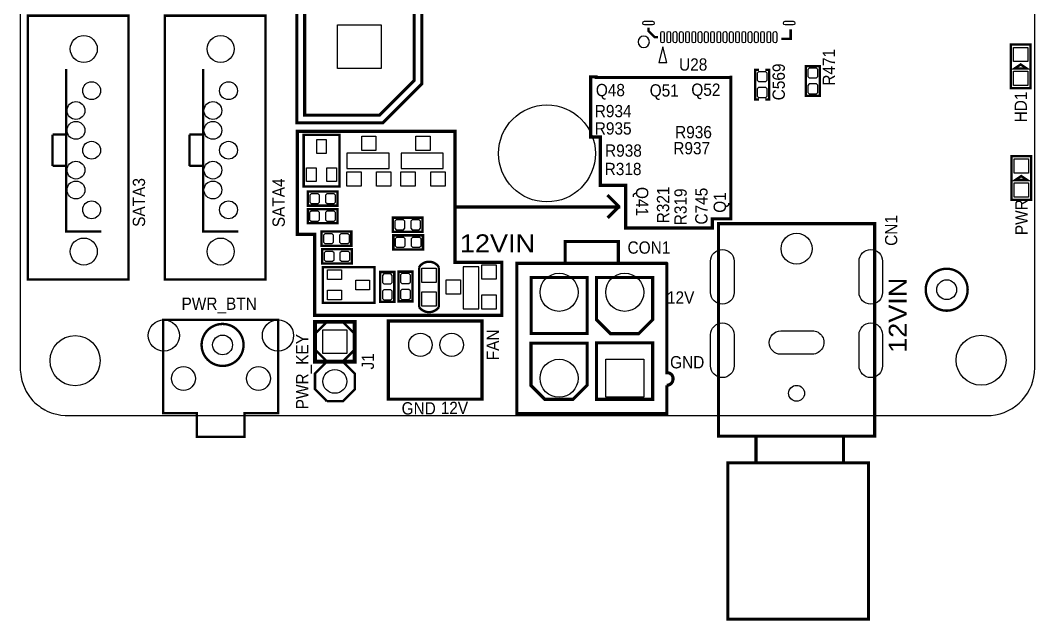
# Model space of a CAD drawing. Extents: x 0 to 64.9, y -13.1 to 56.
# Drawn here: x 0 to 64.9, y -13.1 to 25.3 of the extents above; entities that cross this region are included whole.
import ezdxf
from ezdxf.enums import TextEntityAlignment as Align

# ---------------------------------------------------------------- set-up
doc = ezdxf.new("R2010")
doc.units = 0
doc.header["$MEASUREMENT"] = 0
for name, color, linetype in [('BG_OUTLINE', 254, 'CONTINUOUS'), ('PG_SILKSCREEN_TOP', 9, 'CONTINUOUS'), ('PIN_TOP', 110, 'CONTINUOUS'), ('RD_SILKSCREEN_TOP', 132, 'CONTINUOUS')]:
    doc.layers.add(name, color=color, linetype=linetype)

msp = doc.modelspace()

# ---------------------------------------------------------------- linework, layer by layer
at = {"layer": 'BG_OUTLINE'}
msp.add_lwpolyline([(0, 53.0098), (0, 2.8956), (0.0254, 2.6416), (0.0508, 2.4638), (0.1016, 2.2352), (0.2032, 1.9304), (0.3048, 1.6764), (0.381, 1.524), (0.4572, 1.397), (0.5842, 1.2192), (0.6604, 1.1176), (0.8128, 0.9398), (0.9398, 0.8128), (1.0922, 0.6858), (1.2192, 0.5842), (1.3208, 0.508), (1.5748, 0.3556), (1.7272, 0.2794), (1.9812, 0.1778), (2.1336, 0.127), (2.3368, 0.0762), (2.5908, 0.0254), (2.8702, 0), (62.13033, 0, 0.388786), (64.9224, 3.048), (64.9224, 53.0352, 0.383736)], format="xyb", dxfattribs=at)
at = {"layer": 'PG_SILKSCREEN_TOP'}
for points, const_width in [([(17.701768, 19.216599), (17.701768, 43.7166), (23.701756, 43.7166), (25.701752, 41.716604), (25.701752, 21.216595), (23.201757, 18.7166), (17.701768, 18.7166), (17.701768, 19.216599)], 0.2), ([(18.201767, 43.216601), (18.201767, 19.216599), (23.001757, 19.216599), (25.201753, 21.416594), (25.201753, 41.516605), (23.501756, 43.216601), (23.201757, 43.216601)], 0.2), ([(0.483997, 25.57719), (6.933997, 25.57719), (6.933997, 8.697189), (0.483997, 8.697189), (0.483997, 25.57719)], 0.1524), ([(9.246997, 25.57719), (15.696997, 25.57719), (15.696997, 8.697189), (9.246997, 8.697189), (9.246997, 25.57719)], 0.1524), ([(40.204009, 24.802008), (40.204009, 24.602008), (40.604008, 24.202009), (40.804008, 24.202009)], 0.150012), ([(48.703992, 24.102009), (49.303991, 24.102009), (49.303991, 24.702008)], 0.150012), ([(63.38824, 20.93468), (63.38824, 23.72868), (64.65824, 23.72868), (64.65824, 20.93468), (63.38824, 20.93468)], 0.1524), ([(5.188991, 11.762207), (2.939009, 11.762207), (2.939009, 22.172193)], 0.1524), ([(13.951991, 11.762207), (11.702009, 11.762207), (11.702009, 22.172193)], 0.1524), ([(47.280322, 20.218349), (47.030132, 20.218349), (47.030132, 22.118371), (47.280322, 22.118371)], 0.1524), ([(47.680118, 20.218349), (47.930308, 20.218349), (47.930308, 22.118371), (47.680118, 22.118371)], 0.1524), ([(50.521362, 22.349511), (50.271172, 22.349511), (50.271172, 20.449489), (50.9397, 20.44954)], 0.1524), ([(50.4952, 22.34946), (51.171348, 22.349511), (51.171348, 20.449489), (50.921158, 20.449489)], 0.1524), ([(63.76924, 22.20468), (64.40424, 22.20468), (64.02324, 22.45868), (63.64224, 22.20468), (63.76924, 22.20468)], 0.1524), ([(36.86048, 21.62556), (45.44568, 21.62556), (45.45838, 21.63826), (45.47108, 21.63826), (45.47108, 12.57808), (44.28998, 12.57808), (44.28998, 11.9888), (38.7477, 11.9888), (38.7477, 14.72438), (37.12464, 14.72438), (37.12464, 17.81048), (36.50742, 17.81048), (36.50742, 21.6662), (36.86048, 21.6662), (36.86048, 21.62556)], 0.2032), ([(17.72666, 18.17624), (27.8257, 18.17624), (27.8257, 9.79932), (30.82036, 9.79932), (30.82036, 6.40334), (18.83664, 6.40334), (18.83664, 11.59256), (17.72666, 11.59256), (17.72666, 18.17624)], 0.2032), ([(2.064004, 15.967202), (2.939009, 15.967202), (2.939009, 17.967198), (2.064004, 17.967198)], 0.1524), ([(2.064004, 17.967198), (2.064004, 15.967202)], 0.1524), ([(10.827004, 15.967202), (11.702009, 15.967202), (11.702009, 17.967198), (10.827004, 17.967198)], 0.1524), ([(10.827004, 17.967198), (10.827004, 15.967202)], 0.1524), ([(18.1356, 17.95272), (18.1356, 14.65072), (20.4216, 14.65072), (20.4216, 17.95272), (18.1356, 17.95272)], 0.1524), ([(63.42888, 13.7922), (63.42888, 16.5862), (64.69888, 16.5862), (64.69888, 13.7922), (63.42888, 13.7922)], 0.1524), ([(63.80988, 15.0622), (64.44488, 15.0622), (64.06388, 15.3162), (63.68288, 15.0622), (63.80988, 15.0622)], 0.1524), ([(18.39976, 13.64488), (18.399709, 14.321028), (20.299731, 14.321028), (20.299731, 14.070838)], 0.1524), ([(18.399709, 13.671042), (18.399709, 13.420852), (20.299731, 13.420852), (20.29968, 14.08938)], 0.1524), ([(27.8003, 13.34008), (38.29812, 13.34008), (38.29812, 13.37564), (37.5793, 14.09446)], 0.2032), ([(18.39468, 12.52474), (18.394629, 13.200888), (20.294651, 13.200888), (20.294651, 12.950698)], 0.1524), ([(18.394629, 12.550902), (18.394629, 12.300712), (20.294651, 12.300712), (20.2946, 12.96924)], 0.1524), ([(38.29812, 13.34008), (38.28796, 13.34008), (37.592, 12.64412)], 0.2032), ([(25.745491, 12.402058), (25.745491, 12.652248), (23.845469, 12.652248), (23.84552, 11.98372)], 0.1524), ([(25.74544, 12.42822), (25.745491, 11.752072), (23.845469, 11.752072), (23.845469, 12.002262)], 0.1524), ([(49.6824, 12.267997), (54.68239, 12.267997), (54.68239, -1.332001), (44.68241, -1.332001), (44.68241, 12.267997), (49.6824, 12.267997)], 0.2), ([(19.28622, 11.08456), (19.286169, 11.760708), (21.186191, 11.760708), (21.186191, 11.510518)], 0.1524), ([(19.286169, 11.110722), (19.286169, 10.860532), (21.186191, 10.860532), (21.18614, 11.52906)], 0.1524), ([(23.87346, 10.84834), (23.873409, 11.524488), (25.773431, 11.524488), (25.773431, 11.274298)], 0.1524), ([(23.873409, 10.874502), (23.873409, 10.624312), (25.773431, 10.624312), (25.77338, 11.29284)], 0.1524), ([(34.873463, 9.740138), (34.873463, 11.130128), (38.273457, 11.130128), (38.273457, 9.740138)], 0.2), ([(21.219211, 10.380218), (21.219211, 10.630408), (19.319189, 10.630408), (19.31924, 9.96188)], 0.1524), ([(21.21916, 10.40638), (21.219211, 9.730232), (19.319189, 9.730232), (19.319189, 9.980422)], 0.1524), ([(22.66442, 9.49452), (19.36242, 9.49452), (19.36242, 7.20852), (22.66442, 7.20852), (22.66442, 9.49452)], 0.1524), ([(23.71598, 7.2771), (23.039832, 7.277049), (23.039832, 9.177071), (23.290022, 9.177071)], 0.1524), ([(23.689818, 7.277049), (23.940008, 7.277049), (23.940008, 9.177071), (23.27148, 9.17702)], 0.1524), ([(24.87422, 7.29996), (24.198072, 7.299909), (24.198072, 9.199931), (24.448262, 9.199931)], 0.1524), ([(24.848058, 7.299909), (25.098248, 7.299909), (25.098248, 9.199931), (24.42972, 9.19988)], 0.1524), ([(32.693458, 8.830132), (36.273461, 8.830132), (36.273461, 5.240147), (32.693458, 5.240147), (32.693458, 8.830132)], 0.2), ([(36.873459, 8.830132), (40.473452, 8.830132), (40.473452, 6.130138), (39.573454, 5.230139), (37.773458, 5.230139), (36.873459, 6.130138), (36.873459, 8.830132)], 0.2), ([(16.51, 0.1524), (16.51, 6.1214), (9.144, 6.1214), (9.144, 0.1524), (11.303, 0.1524), (11.303, -1.3716), (14.351, -1.3716), (14.351, 0.1524), (16.51, 0.1524)], 0.1524), ([(21.40204, 5.98932), (21.40204, 3.44932), (18.86204, 3.44932), (18.86204, 5.98932), (21.40204, 5.98932)], 0.254), ([(19.62404, 3.44932), (18.86204, 4.21132), (18.86204, 5.22732), (19.62404, 5.98932)], 0.1524), ([(19.62404, 3.44932), (20.64004, 3.44932), (21.40204, 4.21132), (21.40204, 5.22732), (20.64004, 5.98932), (19.62404, 5.98932)], 0.1524), ([(23.556747, 6.042889), (23.556747, 1.042899), (29.550131, 1.042899), (29.550131, 6.042889), (23.556747, 6.042889)], 0.2), ([(32.68345, 4.630141), (36.273461, 4.630141), (36.273461, 1.930146), (35.373462, 1.030148), (33.573466, 1.030148), (32.68345, 1.920138), (32.68345, 4.630141)], 0.2), ([(36.873459, 4.640148), (40.473452, 4.640148), (40.473452, 1.030148), (36.873459, 1.030148), (36.873459, 4.640148)], 0.2), ([(19.62404, 0.90932), (18.86204, 1.67132), (18.86204, 2.68732), (19.62404, 3.44932)], 0.1524), ([(19.62404, 0.90932), (20.64004, 0.90932), (21.40204, 1.67132), (21.40204, 2.68732), (20.64004, 3.44932), (19.62404, 3.44932)], 0.1524), ([(52.682394, -1.432001), (52.682394, -3.031998), (47.082405, -3.031998), (47.082405, -1.432001)], 0.2), ([(45.282409, -3.031998), (54.282391, -3.031998), (54.282391, -13.032003), (45.282409, -13.032003), (45.282409, -3.031998)], 0.2)]:
    msp.add_lwpolyline(points, dxfattribs=dict(at, const_width=const_width))
msp.add_lwpolyline([(40.264588, 23.90201, 1), (39.543412, 23.90199, 1)], format="xyb", close=True, dxfattribs=at)
for points in [[(41.118003, 23.592003), (40.864003, 22.576003), (41.372003, 22.576003)], [(20.90928, 16.78178), (20.90928, 15.79118), (23.60168, 15.79118), (23.60168, 16.78178)], [(24.37638, 16.78178), (24.37638, 15.79118), (27.06878, 15.79118), (27.06878, 16.78178)], [(28.34894, 6.82244), (29.33954, 6.82244), (29.33954, 9.51484), (28.34894, 9.51484)]]:
    msp.add_lwpolyline(points, close=True, dxfattribs=at)
for points, const_width in [([(26.79192, 9.47928), (26.79192, 6.93928, -0.520826), (25.52192, 6.93928), (25.52192, 9.47928, -0.559836), (26.79192, 9.47928)], 0.1524), ([(31.77347, 6.520129), (31.77347, 0.13015), (41.37345, 0.13015), (41.37345, 1.930146, 0.41422), (41.77345, 2.330145), (41.77345, 2.37015, 0.414207), (41.413455, 2.730144), (41.37345, 2.730144), (41.37345, 9.720148), (41.363468, 9.73013), (31.77347, 9.73013), (31.77347, 6.520129)], 0.2), ([(60.631197, 8.04418, 1), (57.946163, 8.04418, 1), (60.631197, 8.04418)], 0.1524), ([(14.288897, 4.51104, 1), (11.603863, 4.51104, 1), (14.288897, 4.51104)], 0.1524)]:
    msp.add_lwpolyline(points, format="xyb", dxfattribs=dict(at, const_width=const_width))
at = {"layer": 'PIN_TOP'}
for points in [[(23.09876, 22.1996), (20.30476, 22.1996), (20.30476, 24.9936), (23.09876, 24.9936)], [(64.48044, 22.63648), (63.56604, 22.63648), (63.56604, 23.55088), (64.48044, 23.55088)], [(50.50536, 21.59), (50.83556, 21.59), (50.950114, 21.59), (51.03876, 21.678646), (51.03876, 22.1361), (50.94986, 22.225), (50.835814, 22.225), (50.83556, 22.224746), (50.49266, 22.224746), (50.40376, 22.135846), (50.40376, 21.792946), (50.40376, 21.681186), (50.494946, 21.59)], [(47.69612, 21.99386), (47.36592, 21.99386), (47.251366, 21.99386), (47.16272, 21.905214), (47.16272, 21.44776), (47.25162, 21.35886), (47.365666, 21.35886), (47.36592, 21.359114), (47.70882, 21.359114), (47.79772, 21.448014), (47.79772, 21.790914), (47.79772, 21.902674), (47.706534, 21.99386)], [(64.48044, 21.11248), (63.56604, 21.11248), (63.56604, 22.02688), (64.48044, 22.02688)], [(47.69612, 20.97786), (47.36592, 20.97786), (47.251366, 20.97786), (47.16272, 20.889214), (47.16272, 20.43176), (47.25162, 20.34286), (47.365666, 20.34286), (47.36592, 20.343114), (47.70882, 20.343114), (47.79772, 20.432014), (47.79772, 20.774914), (47.79772, 20.886674), (47.706534, 20.97786)], [(50.50536, 20.574), (50.83556, 20.574), (50.950114, 20.574), (51.03876, 20.662646), (51.03876, 21.1201), (50.94986, 21.209), (50.835814, 21.209), (50.83556, 21.208746), (50.49266, 21.208746), (50.40376, 21.119846), (50.40376, 20.776946), (50.40376, 20.665186), (50.494946, 20.574)], [(18.9738, 16.757218), (18.9738, 17.646218), (19.5834, 17.646218), (19.5834, 16.757218)], [(21.84908, 16.95958), (21.84908, 17.87398), (22.76348, 17.87398), (22.76348, 16.95958)], [(25.31618, 16.95958), (25.31618, 17.87398), (26.23058, 17.87398), (26.23058, 16.95958)], [(64.52108, 15.494), (63.60668, 15.494), (63.60668, 16.4084), (64.52108, 16.4084)], [(18.323789, 14.957222), (18.323789, 15.846222), (18.933389, 15.846222), (18.933389, 14.957222)], [(19.623811, 14.957222), (19.623811, 15.846222), (20.233411, 15.846222), (20.233411, 14.957222)], [(20.89658, 14.67358), (20.89658, 15.58798), (21.81098, 15.58798), (21.81098, 14.67358)], [(22.80158, 14.67358), (22.80158, 15.58798), (23.71598, 15.58798), (23.71598, 14.67358)], [(24.36368, 14.67358), (24.36368, 15.58798), (25.27808, 15.58798), (25.27808, 14.67358)], [(26.26868, 14.67358), (26.26868, 15.58798), (27.18308, 15.58798), (27.18308, 14.67358)], [(64.52108, 13.97), (63.60668, 13.97), (63.60668, 14.8844), (64.52108, 14.8844)], [(19.15922, 13.65504), (19.15922, 13.98524), (19.15922, 14.099794), (19.070574, 14.18844), (18.61312, 14.18844), (18.52422, 14.09954), (18.52422, 13.985494), (18.524474, 13.98524), (18.524474, 13.64234), (18.613374, 13.55344), (18.956274, 13.55344), (19.068034, 13.55344), (19.15922, 13.644626)], [(20.17522, 13.65504), (20.17522, 13.98524), (20.17522, 14.099794), (20.086574, 14.18844), (19.62912, 14.18844), (19.54022, 14.09954), (19.54022, 13.985494), (19.540474, 13.98524), (19.540474, 13.64234), (19.629374, 13.55344), (19.972274, 13.55344), (20.084034, 13.55344), (20.17522, 13.644626)], [(19.15414, 12.5349), (19.15414, 12.8651), (19.15414, 12.979654), (19.065494, 13.0683), (18.60804, 13.0683), (18.51914, 12.9794), (18.51914, 12.865354), (18.519394, 12.8651), (18.519394, 12.5222), (18.608294, 12.4333), (18.951194, 12.4333), (19.062954, 12.4333), (19.15414, 12.524486)], [(20.17014, 12.5349), (20.17014, 12.8651), (20.17014, 12.979654), (20.081494, 13.0683), (19.62404, 13.0683), (19.53514, 12.9794), (19.53514, 12.865354), (19.535394, 12.8651), (19.535394, 12.5222), (19.624294, 12.4333), (19.967194, 12.4333), (20.078954, 12.4333), (20.17014, 12.524486)], [(23.96998, 12.41806), (23.96998, 12.08786), (23.96998, 11.973306), (24.058626, 11.88466), (24.51608, 11.88466), (24.60498, 11.97356), (24.60498, 12.087606), (24.604726, 12.08786), (24.604726, 12.43076), (24.515826, 12.51966), (24.172926, 12.51966), (24.061166, 12.51966), (23.96998, 12.428474)], [(24.98598, 12.41806), (24.98598, 12.08786), (24.98598, 11.973306), (25.074626, 11.88466), (25.53208, 11.88466), (25.62098, 11.97356), (25.62098, 12.087606), (25.620726, 12.08786), (25.620726, 12.43076), (25.531826, 12.51966), (25.188926, 12.51966), (25.077166, 12.51966), (24.98598, 12.428474)], [(20.04568, 11.09472), (20.04568, 11.42492), (20.04568, 11.539474), (19.957034, 11.62812), (19.49958, 11.62812), (19.41068, 11.53922), (19.41068, 11.425174), (19.410934, 11.42492), (19.410934, 11.08202), (19.499834, 10.99312), (19.842734, 10.99312), (19.954494, 10.99312), (20.04568, 11.084306)], [(21.06168, 11.09472), (21.06168, 11.42492), (21.06168, 11.539474), (20.973034, 11.62812), (20.51558, 11.62812), (20.42668, 11.53922), (20.42668, 11.425174), (20.426934, 11.42492), (20.426934, 11.08202), (20.515834, 10.99312), (20.858734, 10.99312), (20.970494, 10.99312), (21.06168, 11.084306)], [(24.63292, 10.8585), (24.63292, 11.1887), (24.63292, 11.303254), (24.544274, 11.3919), (24.08682, 11.3919), (23.99792, 11.303), (23.99792, 11.188954), (23.998174, 11.1887), (23.998174, 10.8458), (24.087074, 10.7569), (24.429974, 10.7569), (24.541734, 10.7569), (24.63292, 10.848086)], [(25.64892, 10.8585), (25.64892, 11.1887), (25.64892, 11.303254), (25.560274, 11.3919), (25.10282, 11.3919), (25.01392, 11.303), (25.01392, 11.188954), (25.014174, 11.1887), (25.014174, 10.8458), (25.103074, 10.7569), (25.445974, 10.7569), (25.557734, 10.7569), (25.64892, 10.848086)], [(19.4437, 10.39622), (19.4437, 10.06602), (19.4437, 9.951466), (19.532346, 9.86282), (19.9898, 9.86282), (20.0787, 9.95172), (20.0787, 10.065766), (20.078446, 10.06602), (20.078446, 10.40892), (19.989546, 10.49782), (19.646646, 10.49782), (19.534886, 10.49782), (19.4437, 10.406634)], [(20.4597, 10.39622), (20.4597, 10.06602), (20.4597, 9.951466), (20.548346, 9.86282), (21.0058, 9.86282), (21.0947, 9.95172), (21.0947, 10.065766), (21.094446, 10.06602), (21.094446, 10.40892), (21.005546, 10.49782), (20.662646, 10.49782), (20.550886, 10.49782), (20.4597, 10.406634)], [(19.668922, 9.306331), (20.557922, 9.306331), (20.557922, 8.696731), (19.668922, 8.696731)], [(25.69972, 9.42848), (26.61412, 9.42848), (26.61412, 8.51408), (25.69972, 8.51408)], [(30.45714, 8.71474), (29.54274, 8.71474), (29.54274, 9.62914), (30.45714, 9.62914)], [(21.468918, 8.65632), (22.357918, 8.65632), (22.357918, 8.04672), (21.468918, 8.04672)], [(23.70582, 9.05256), (23.37562, 9.05256), (23.261066, 9.05256), (23.17242, 8.963914), (23.17242, 8.50646), (23.26132, 8.41756), (23.375366, 8.41756), (23.37562, 8.417814), (23.71852, 8.417814), (23.80742, 8.506714), (23.80742, 8.849614), (23.80742, 8.961374), (23.716234, 9.05256)], [(24.86406, 9.07542), (24.53386, 9.07542), (24.419306, 9.07542), (24.33066, 8.986774), (24.33066, 8.52932), (24.41956, 8.44042), (24.533606, 8.44042), (24.53386, 8.440674), (24.87676, 8.440674), (24.96566, 8.529574), (24.96566, 8.872474), (24.96566, 8.984234), (24.874474, 9.07542)], [(28.17114, 7.76224), (27.25674, 7.76224), (27.25674, 8.67664), (28.17114, 8.67664)], [(19.668922, 8.006309), (20.557922, 8.006309), (20.557922, 7.396709), (19.668922, 7.396709)], [(23.70582, 8.03656), (23.37562, 8.03656), (23.261066, 8.03656), (23.17242, 7.947914), (23.17242, 7.49046), (23.26132, 7.40156), (23.375366, 7.40156), (23.37562, 7.401814), (23.71852, 7.401814), (23.80742, 7.490714), (23.80742, 7.833614), (23.80742, 7.945374), (23.716234, 8.03656)], [(24.86406, 8.05942), (24.53386, 8.05942), (24.419306, 8.05942), (24.33066, 7.970774), (24.33066, 7.51332), (24.41956, 7.42442), (24.533606, 7.42442), (24.53386, 7.424674), (24.87676, 7.424674), (24.96566, 7.513574), (24.96566, 7.856474), (24.96566, 7.968234), (24.874474, 8.05942)], [(25.69972, 7.90448), (26.61412, 7.90448), (26.61412, 6.99008), (25.69972, 6.99008)], [(30.45714, 6.80974), (29.54274, 6.80974), (29.54274, 7.72414), (30.45714, 7.72414)], [(19.37004, 5.48132), (20.89404, 5.48132), (20.89404, 3.95732), (19.37004, 3.95732)], [(37.464263, 1.160932), (37.464263, 3.599332), (39.902663, 3.599332), (39.902663, 1.160932)]]:
    msp.add_lwpolyline(points, close=True, dxfattribs=at)
for points in [[(39.950009, 25.216307), (40.458009, 25.216307, -1), (40.458009, 24.987707), (39.950009, 24.987707, -1)], [(49.457991, 24.987707), (48.949991, 24.987707, -1), (48.949991, 25.216307), (49.457991, 25.216307, -1)], [(41.218307, 24.456009), (41.218307, 23.948009, -1), (40.989707, 23.948009), (40.989707, 24.456009, -1)], [(41.618306, 24.456009), (41.618306, 23.948009, -1), (41.389706, 23.948009), (41.389706, 24.456009, -1)], [(42.018306, 24.456009), (42.018306, 23.948009, -1), (41.789706, 23.948009), (41.789706, 24.456009, -1)], [(42.418305, 24.456009), (42.418305, 23.948009, -1), (42.189705, 23.948009), (42.189705, 24.456009, -1)], [(42.818304, 24.456009), (42.818304, 23.948009, -1), (42.589704, 23.948009), (42.589704, 24.456009, -1)], [(43.218303, 24.456009), (43.218303, 23.948009, -1), (42.989703, 23.948009), (42.989703, 24.456009, -1)], [(43.618302, 24.456009), (43.618302, 23.948009, -1), (43.389702, 23.948009), (43.389702, 24.456009, -1)], [(44.018302, 24.456009), (44.018302, 23.948009, -1), (43.789702, 23.948009), (43.789702, 24.456009, -1)], [(44.418301, 24.456009), (44.418301, 23.948009, -1), (44.189701, 23.948009), (44.189701, 24.456009, -1)], [(44.8183, 24.456009), (44.8183, 23.948009, -1), (44.5897, 23.948009), (44.5897, 24.456009, -1)], [(45.218299, 24.456009), (45.218299, 23.948009, -1), (44.989699, 23.948009), (44.989699, 24.456009, -1)], [(45.618298, 24.456009), (45.618298, 23.948009, -1), (45.389698, 23.948009), (45.389698, 24.456009, -1)], [(46.018298, 24.456009), (46.018298, 23.948009, -1), (45.789698, 23.948009), (45.789698, 24.456009, -1)], [(46.418297, 24.456009), (46.418297, 23.948009, -1), (46.189697, 23.948009), (46.189697, 24.456009, -1)], [(46.818296, 24.456009), (46.818296, 23.948009, -1), (46.589696, 23.948009), (46.589696, 24.456009, -1)], [(47.218295, 24.456009), (47.218295, 23.948009, -1), (46.989695, 23.948009), (46.989695, 24.456009, -1)], [(47.618294, 24.456009), (47.618294, 23.948009, -1), (47.389694, 23.948009), (47.389694, 24.456009, -1)], [(47.789694, 23.948009), (47.789694, 24.456009, -1), (48.018294, 24.456009), (48.018294, 23.948009, -1)], [(48.189693, 23.948009), (48.189693, 24.456009, -1), (48.418293, 24.456009), (48.418293, 23.948009, -1)], [(44.182335, 7.868006), (44.182335, 9.868002, -1), (45.682459, 9.868002), (45.682459, 7.868006, -1)], [(53.682341, 7.868006), (53.682341, 9.868002, -1), (55.182465, 9.868002), (55.182465, 7.868006, -1)], [(44.182335, 3.16799), (44.182335, 5.167986, -1), (45.682459, 5.167986), (45.682459, 3.16799, -1)], [(53.682341, 3.16799), (53.682341, 5.167986, -1), (55.182465, 5.167986), (55.182465, 3.16799, -1)], [(48.677943, 5.412079), (50.677903, 5.424017, -1), (50.686857, 3.923945), (48.686897, 3.912007, -1)]]:
    msp.add_lwpolyline(points, format="xyb", close=True, dxfattribs=at)
for centre, radius in [((4.064, 23.447197), 0.8636), ((12.827, 23.447197), 0.8636), ((4.563999, 20.7772), 0.5715), ((13.326999, 20.7772), 0.5715), ((3.564001, 19.5072), 0.5715), ((12.327001, 19.5072), 0.5715), ((33.7058, 16.764), 3.0988), ((3.564001, 18.2372), 0.5715), ((12.327001, 18.2372), 0.5715), ((4.563999, 16.9672), 0.5715), ((13.326999, 16.9672), 0.5715), ((3.564001, 15.6972), 0.5715), ((12.327001, 15.6972), 0.5715), ((3.564001, 14.4272), 0.5715), ((12.327001, 14.4272), 0.5715), ((4.563999, 13.1572), 0.5715), ((13.326999, 13.1572), 0.5715), ((4.064, 10.487203), 0.8636), ((12.827, 10.487203), 0.8636), ((49.6824, 10.668), 0.9906), ((34.483472, 7.880147), 1.2192), ((38.683463, 7.880147), 1.2192), ((59.28868, 8.04418), 0.635), ((9.191244, 5.115306), 0.999998), ((16.491458, 5.115306), 0.999998), ((25.609042, 4.517898), 0.7493), ((27.609038, 4.517898), 0.7493), ((3.5052, 3.5052), 1.6), ((12.94638, 4.51104), 0.635), ((61.4934, 3.5306), 1.6), ((34.483472, 2.380132), 1.2192), ((10.441432, 2.365502), 0.762), ((15.24127, 2.365502), 0.762), ((20.13204, 2.17932), 0.762), ((49.6824, 1.418006), 0.508)]:
    msp.add_circle(centre, radius, dxfattribs=at)

# ---------------------------------------------------------------- texts
at = {"layer": 'PG_SILKSCREEN_TOP'}
for s, height, width, p in [('12VIN', 1.143, 1.133333, (28.13304, 10.44194)), ('12V', 0.7874, 0.935484, (41.38676, 7.1501)), ('GND', 0.7874, 0.935484, (41.58742, 3.0099)), ('GND', 0.7874, 0.935484, (24.40432, 0.06096)), ('12V', 0.7874, 0.935484, (26.90622, 0.08636))]:
    msp.add_text(s, height=height, dxfattribs=dict(at, width=width)).set_placement(p)
for s, height, width, p in [('12VIN', 1.143, 1.133333, (56.72582, 4.00304)), ('PWR_KEY', 0.7874, 0.935484, (18.43532, 0.3937))]:
    msp.add_text(s, height=height, rotation=90, dxfattribs=dict(at, width=width)).set_placement(p)
at = {"layer": 'RD_SILKSCREEN_TOP', "width": 0.935484}
for s, rotation, p in [('R471', 90, (52.13858, 21.09978)), ('C569', 90, (48.93056, 20.15998)), ('HD1', 90, (64.42202, 18.75282)), ('Q41', 270, (39.40556, 14.6177)), ('R321', 90, (41.529, 12.2936)), ('R319', 90, (42.64914, 12.1666)), ('C745', 90, (43.98264, 12.21232)), ('Q1', 90, (45.1612, 12.9667)), ('PWR', 90, (64.46266, 11.53414)), ('CN1', 90, (56.12892, 10.85088)), ('FAN', 90, (30.6324, 3.5306)), ('J1', 90, (22.63648, 2.94132))]:
    msp.add_text(s, height=0.7874, rotation=rotation, dxfattribs=at).set_placement(p)
for s, p in [('U28', (42.16146, 22.0599)), ('Q48', (36.83508, 20.42414)), ('Q51', (40.28186, 20.40128)), ('Q52', (42.94632, 20.447)), ('R934', (36.7665, 19.07794)), ('R935', (36.7665, 17.96796)), ('R936', (41.90746, 17.73174)), ('R938', (37.42436, 16.55318)), ('R937', (41.79316, 16.70558)), ('R318', (37.4015, 15.37462)), ('CON1', (38.86454, 10.34796)), ('PWR_BTN', (10.32002, 6.7564))]:
    msp.add_text(s, height=0.7874, dxfattribs=at).set_placement(p)
for s, p in [('SATA3', (7.98576, 13.6271)), ('SATA4', (16.92656, 13.60424))]:
    msp.add_text(s, height=0.7874, rotation=90, dxfattribs=at).set_placement(p, align=Align.CENTER)

doc.saveas('drawing.dxf')
